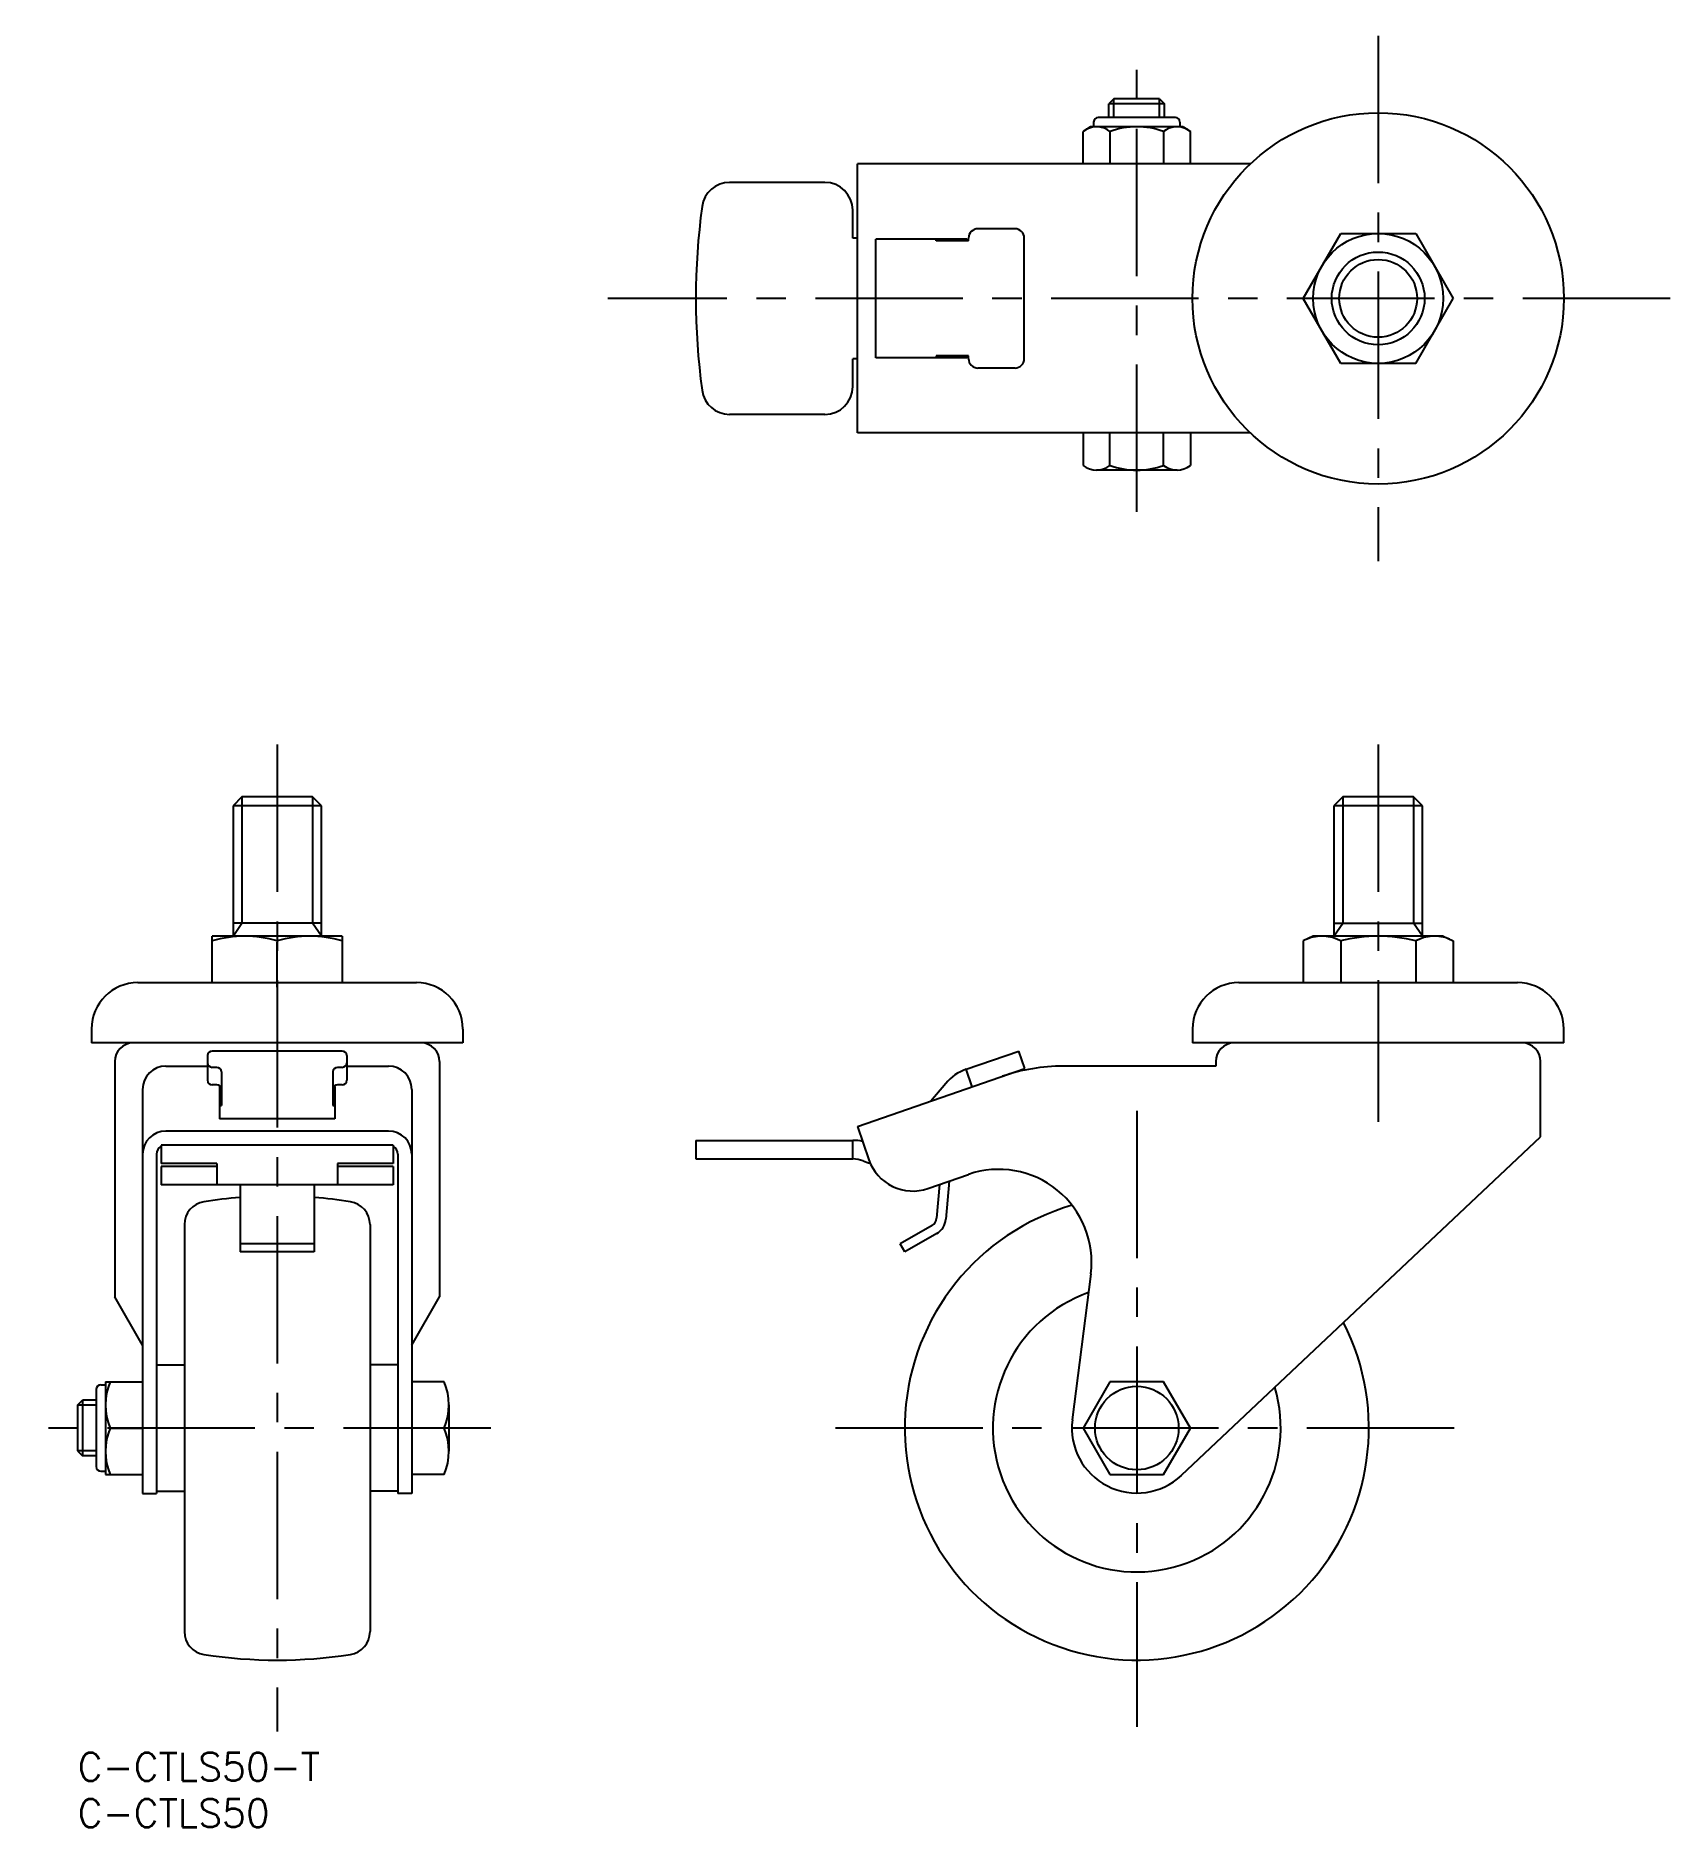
# Model space of a CAD drawing. Extents: x -4 to 172, y -8 to 185.
import ezdxf

# ---------------------------------------------------------------- set-up
doc = ezdxf.new("R2010")
doc.units = 0
doc.header["$LTSCALE"] = 0.5
doc.linetypes.add('CENTER', pattern=[50.8, 31.75, -6.35, 6.35, -6.35])
for name, color, linetype in [('MSM_CENTER', 1, 'CENTER'), ('MSM_CONTINUOUS', 7, 'CONTINUOUS'), ('MSM_NARROW', 5, 'CONTINUOUS'), ('MSM_PART_NUMBER', 7, 'CONTINUOUS')]:
    doc.layers.add(name, color=color, linetype=linetype)
doc.styles.get("Standard").update_dxf_attribs({"font": 'txt.shx', "height": 3, "bigfont": 'bigfont.shx'})

msp = doc.modelspace()

# ---------------------------------------------------------------- linework, layer by layer
at = {"layer": 'MSM_CENTER'}
for p, q in [((140.1, 185.01), (140.1, 128.42)), ((114.1, 133.72), (114.1, 182.72)), ((171.55, 156.72), (57.1, 156.72)), ((21.5, 108.65), (21.5, 2.3)), ((140.1, 108.65), (140.1, 68)), ((114.1, 69.2), (114.1, 2.8)), ((44.5, 35), (-4.5, 35)), ((148.3, 35), (79.9, 35))]:
    msp.add_line(p, q, dxfattribs=at)
at = {"layer": 'MSM_CONTINUOUS'}
for p, q in [((111.64, 178.22), (111.1, 177.68)), ((117.1, 177.68), (111.1, 177.68)), ((111.1, 176.22), (111.1, 177.68)), ((116.56, 178.22), (111.64, 178.22)), ((116.56, 178.22), (117.1, 177.68)), ((117.1, 176.22), (117.1, 177.68)), ((109.45, 175.72), (109.45, 175.22)), ((118.25, 176.22), (109.95, 176.22)), ((118.75, 175.72), (118.75, 175.22)), ((109.1, 175.22), (108.33, 174.72)), ((108.33, 171.22), (108.33, 174.72)), ((119.1, 175.22), (109.1, 175.22)), ((111.21, 174.72), (111.21, 171.22)), ((116.99, 174.72), (116.99, 171.22)), ((119.1, 175.22), (119.87, 174.72)), ((119.87, 171.22), (119.87, 174.72)), ((126.32, 171.22), (84, 171.22)), ((84, 142.22), (84, 171.22)), ((80.5, 169.22), (70.23, 169.22)), ((83.5, 163.22), (83.5, 166.22)), ((100.98, 164.22), (96.98, 164.22)), ((84, 163.22), (83.5, 163.22)), ((86, 150.32), (86, 163.12)), ((95.78, 163.12), (86, 163.12)), ((92.48, 162.92), (92.48, 163.12)), ((95.98, 162.92), (92.48, 162.92)), ((95.78, 162.92), (95.78, 163.12)), ((95.98, 162.92), (95.98, 163.22)), ((101.98, 150.22), (101.98, 163.22)), ((132.02, 156.72), (136.06, 163.72)), ((136.06, 163.72), (144.14, 163.72)), ((144.14, 163.72), (148.18, 156.72)), ((136.06, 149.72), (132.02, 156.72)), ((144.14, 149.72), (148.18, 156.72)), ((83.5, 147.22), (83.5, 150.22)), ((84, 150.22), (83.5, 150.22)), ((95.78, 150.32), (86, 150.32)), ((95.98, 150.52), (92.48, 150.52)), ((92.48, 150.52), (92.48, 150.32)), ((95.78, 150.32), (95.78, 150.52)), ((95.98, 150.22), (95.98, 150.52)), ((100.98, 149.22), (96.98, 149.22)), ((144.14, 149.72), (136.06, 149.72)), ((80.5, 144.22), (70.23, 144.22)), ((126.32, 142.22), (84, 142.22)), ((108.33, 142.22), (108.33, 138.72)), ((111.21, 138.72), (111.21, 142.22)), ((116.99, 138.72), (116.99, 142.22)), ((119.87, 142.22), (119.87, 138.72)), ((118.43, 138.22), (109.77, 138.22)), ((17.68, 103), (16.74, 102.05)), ((25.32, 103), (17.68, 103)), ((26.26, 102.05), (25.32, 103)), ((136.28, 103), (135.34, 102.05)), ((143.92, 103), (136.28, 103)), ((144.86, 102.05), (143.92, 103)), ((16.74, 102.05), (16.74, 88)), ((26.26, 102.05), (16.74, 102.05)), ((26.26, 88), (26.26, 102.05)), ((135.34, 102.05), (135.34, 88)), ((144.86, 102.05), (135.34, 102.05)), ((144.86, 88), (144.86, 102.05)), ((26.26, 89.4), (16.74, 89.4)), ((135.34, 89.4), (144.86, 89.4)), ((14.5, 83), (14.5, 88)), ((28.5, 88), (14.5, 88)), ((21.5, 82.5), (21.5, 87.37)), ((28.5, 88), (28.5, 83)), ((133.1, 88), (132.02, 87.5)), ((132.02, 87.5), (132.02, 83)), ((147.1, 88), (133.1, 88)), ((136.06, 87.5), (136.06, 83)), ((144.14, 87.5), (144.14, 83)), ((147.1, 88), (148.18, 87.5)), ((148.18, 87.5), (148.18, 83)), ((6.5, 83), (36.5, 83)), ((125.1, 83), (155.1, 83)), ((1.5, 78), (1.5, 76.5)), ((41.5, 78), (41.5, 76.5)), ((120.1, 78), (120.1, 76.5)), ((160.1, 76.5), (160.1, 78)), ((41.5, 76.5), (1.5, 76.5)), ((28.5, 75.63), (14.5, 75.63)), ((95.71, 73.67), (101.38, 75.63)), ((102.04, 73.74), (101.38, 75.63)), ((160.1, 76.5), (120.1, 76.5)), ((4, 74.5), (4, 49.13)), ((9.5, 74), (14, 74)), ((14, 75.13), (14, 72.48)), ((15, 73.87), (14.5, 73.87)), ((15.5, 73.37), (15.5, 69.77)), ((27.5, 73.37), (27.5, 69.77)), ((28.5, 73.87), (28, 73.87)), ((29, 75.13), (29, 72.48)), ((29, 74), (33.5, 74)), ((39, 74.5), (39, 49.13)), ((84, 67.5), (102.04, 73.74)), ((96.37, 71.78), (95.71, 73.67)), ((122.6, 74), (106.16, 74)), ((122.6, 74.5), (122.6, 74)), ((157.6, 66.4), (157.6, 74.5)), ((7, 71.5), (7, 27.96)), ((15, 71.98), (14.5, 71.98)), ((15.3, 71.78), (15.3, 68.31)), ((15.4, 71.78), (15.3, 71.78)), ((27.7, 71.78), (27.6, 71.78)), ((27.7, 71.78), (27.7, 68.31)), ((28.5, 71.98), (28, 71.98)), ((36, 71.5), (36, 27.96)), ((93.51, 72.14), (91.92, 70.24)), ((15.3, 69.77), (15.5, 69.77)), ((27.5, 69.77), (27.7, 69.77)), ((27.7, 68.31), (15.3, 68.31)), ((33.5, 67), (9.5, 67)), ((66.6, 66), (83.5, 66)), ((66.6, 66), (66.6, 64)), ((83.5, 64), (83.5, 66)), ((84, 67.5), (85.24, 63.91)), ((118.9, 29.91), (157.6, 66.4)), ((8.5, 64.5), (8.5, 27.96)), ((34, 65.5), (9, 65.5)), ((9, 65.5), (9, 63.5)), ((34, 65.5), (34, 63.5)), ((34.5, 64.5), (34.5, 27.96)), ((66.6, 64), (83.5, 64)), ((15, 63.5), (9, 63.5)), ((9, 63.2), (9, 61.2)), ((15, 63.2), (9, 63.2)), ((15, 63.5), (15, 61.2)), ((34, 63.5), (28, 63.5)), ((28, 63.5), (28, 61.2)), ((34, 63.2), (28, 63.2)), ((34, 63.2), (34, 61.2)), ((91.6, 60.82), (95.97, 62.33)), ((34, 61.2), (9, 61.2)), ((17.5, 61.2), (17.5, 53.98)), ((25.5, 61.2), (25.5, 53.98)), ((92.85, 61.25), (92.53, 57.61)), ((93.89, 61.61), (93.53, 57.52)), ((11.5, 56.92), (11.5, 13.08)), ((31.5, 56.92), (31.5, 13.08)), ((92.04, 56.83), (88.61, 54.85)), ((25.5, 54.85), (17.5, 54.85)), ((89.11, 53.98), (88.61, 54.85)), ((92.54, 55.96), (89.11, 53.98)), ((25.5, 53.98), (17.5, 53.98)), ((109.15, 51.61), (107.15, 35.88)), ((7, 43.93), (4, 49.13)), ((36, 43.93), (39, 49.13)), ((8.5, 41.8), (11.5, 41.8)), ((34.5, 41.8), (31.5, 41.8)), ((2, 39.15), (2, 30.85)), ((2.5, 39.65), (3, 39.65)), ((3, 40), (3, 30)), ((3, 40), (7, 40)), ((39.5, 40), (36, 40)), ((111.21, 40), (108.33, 35)), ((116.99, 40), (111.21, 40)), ((119.87, 35), (116.99, 40)), ((0, 37.46), (0.54, 38)), ((0, 37.46), (0, 32.54)), ((0.54, 38), (0.54, 32)), ((2, 38), (0.54, 38)), ((40, 37.5), (40, 32.5)), ((3.5, 35), (7, 35)), ((39.5, 35), (36, 35)), ((108.33, 35), (111.21, 30)), ((116.99, 30), (119.87, 35)), ((0, 32.54), (0.54, 32)), ((2, 32), (0.54, 32)), ((2.5, 30.35), (3, 30.35)), ((3, 30), (7, 30)), ((39.5, 30), (36, 30)), ((111.21, 30), (116.99, 30)), ((7, 27.96), (8.5, 27.96)), ((8.5, 28.2), (11.5, 28.2)), ((34.5, 28.2), (31.5, 28.2)), ((36, 27.96), (34.5, 27.96))]:
    msp.add_line(p, q, dxfattribs=at)
for centre, radius in [((140.1, 156.72), 20), ((140.1, 156.72), 7), ((140.1, 156.72), 5), ((114.1, 35), 4.5)]:
    msp.add_circle(centre, radius, dxfattribs=at)
for centre, radius, start, end in [((109.95, 175.72), 0.5, 90, 180), ((118.25, 175.72), 0.5, 0, 90), ((109.77, 172.88), 2.33, 51.7868, 117.5449), ((114.1, 166.63), 8.58, 70.3471, 109.6529), ((118.43, 172.88), 2.33, 62.4551, 128.2132), ((70.24, 166.22), 3, 90, 172.2557), ((80.5, 166.22), 3, 0, 90), ((140.1, 156.72), 73.5, 172.2557, 187.7443), ((96.98, 163.22), 1, 90, 180), ((100.98, 163.22), 1, 0, 90), ((96.98, 150.22), 1, 180, 270), ((100.98, 150.22), 1, 270, 0), ((70.24, 147.22), 3, 187.7443, 270), ((80.5, 147.22), 3, 270, 0), ((109.77, 140.55), 2.33, 231.7868, 308.2132), ((114.1, 146.8), 8.58, 250.3471, 289.6529), ((118.43, 140.55), 2.33, 231.7868, 308.2132), ((18, 75.5), 12.5, 73.7398, 106.2602), ((25, 75.5), 12.5, 73.7398, 106.2602), ((134.04, 83.67), 4.33, 62.2042, 111.7718), ((140.1, 71.42), 16.58, 75.8946, 104.1054), ((146.16, 83.67), 4.33, 68.2282, 117.7958), ((6.5, 78), 5, 90, 180), ((36.5, 78), 5, 0, 90), ((125.1, 78), 5, 90, 180), ((155.1, 78), 5, 0, 90), ((6, 74.5), 2, 90, 180), ((14.5, 75.13), 0.5, 90, 180), ((28.5, 75.13), 0.5, 0, 90), ((37, 74.5), 2, 0, 90), ((124.6, 74.5), 2, 90, 180), ((155.6, 74.5), 2, 360, 90), ((9.5, 71.5), 2.5, 90, 180), ((14.5, 74.37), 0.5, 180, 270), ((15, 73.37), 0.5, 0, 90), ((28, 73.37), 0.5, 90, 180), ((28.5, 74.37), 0.5, 270, 0), ((33.5, 71.5), 2.5, 0, 90), ((97.35, 68.94), 5, 109.0726, 140.1677), ((106.16, 54), 20, 90, 109.0726), ((14.5, 72.48), 0.5, 180, 270), ((15, 71.48), 0.5, 0, 90), ((28, 71.48), 0.5, 90, 180), ((28.5, 72.48), 0.5, 270, 0), ((9.5, 64.5), 2.5, 90, 180), ((33.5, 64.5), 2.5, 0, 90), ((83.5, 61), 5, 77.7869, 90), ((9.5, 64.5), 1, 120, 180), ((33.5, 64.5), 1, 0, 60), ((83.5, 61), 3, 68.0154, 90), ((86.49, 68.42), 5, 248.0154, 257.1673), ((89.97, 65.54), 5, 199.0726, 289.0726), ((99.23, 52.88), 10, 352.7574, 109.0726), ((21.5, 9), 51, 94.4984, 98.8959), ((21.5, 9), 51, 81.1041, 85.5016), ((14, 56.92), 2.5, 98.8959, 180), ((29, 56.92), 2.5, 0, 81.1041), ((114.1, 35), 25, 106.1823, 27.0602), ((91.54, 57.69), 1, 300.0068, 355), ((91.54, 57.69), 2, 300.0068, 355), ((114.1, 35), 15.5, 109.6046, 16.4732), ((2.5, 39.15), 0.5, 90, 180), ((9.5, 37.5), 6.5, 157.3801, 202.6199), ((33.5, 37.5), 6.5, 337.3801, 22.6199), ((9.5, 32.5), 6.5, 157.3801, 202.6199), ((33.5, 32.5), 6.5, 337.3801, 22.6199), ((114.1, 35), 7, 172.7574, 313.3204), ((2.5, 30.85), 0.5, 180, 270), ((14, 13.08), 2.5, 180, 261.1041), ((29, 13.08), 2.5, 278.8959, 0), ((21.5, 61), 51, 261.1041, 278.8959)]:
    msp.add_arc(centre, radius, start, end, dxfattribs=at)
at = {"layer": 'MSM_NARROW'}
for p, q in [((111.64, 176.22), (111.64, 178.22)), ((116.56, 176.22), (116.56, 178.22)), ((17.68, 103), (17.68, 89.4)), ((25.32, 103), (25.32, 89.4)), ((136.28, 103), (136.28, 89.4)), ((143.92, 103), (143.92, 89.4)), ((16.74, 88), (17.68, 89.4)), ((26.26, 88), (25.32, 89.4)), ((135.34, 88), (136.28, 89.4)), ((144.86, 88), (143.92, 89.4)), ((2, 37.46), (0, 37.46)), ((2, 32.54), (0, 32.54))]:
    msp.add_line(p, q, dxfattribs=at)
msp.add_circle((140.1, 156.72), 4.19, dxfattribs=at)

# ---------------------------------------------------------------- texts
at = {"layer": 'MSM_PART_NUMBER'}
for s, p in [('C-CTLS50-T', (0, -3)), ('C-CTLS50', (0, -8))]:
    msp.add_text(s, height=3, dxfattribs=at).set_placement(p)

doc.saveas('drawing.dxf')
